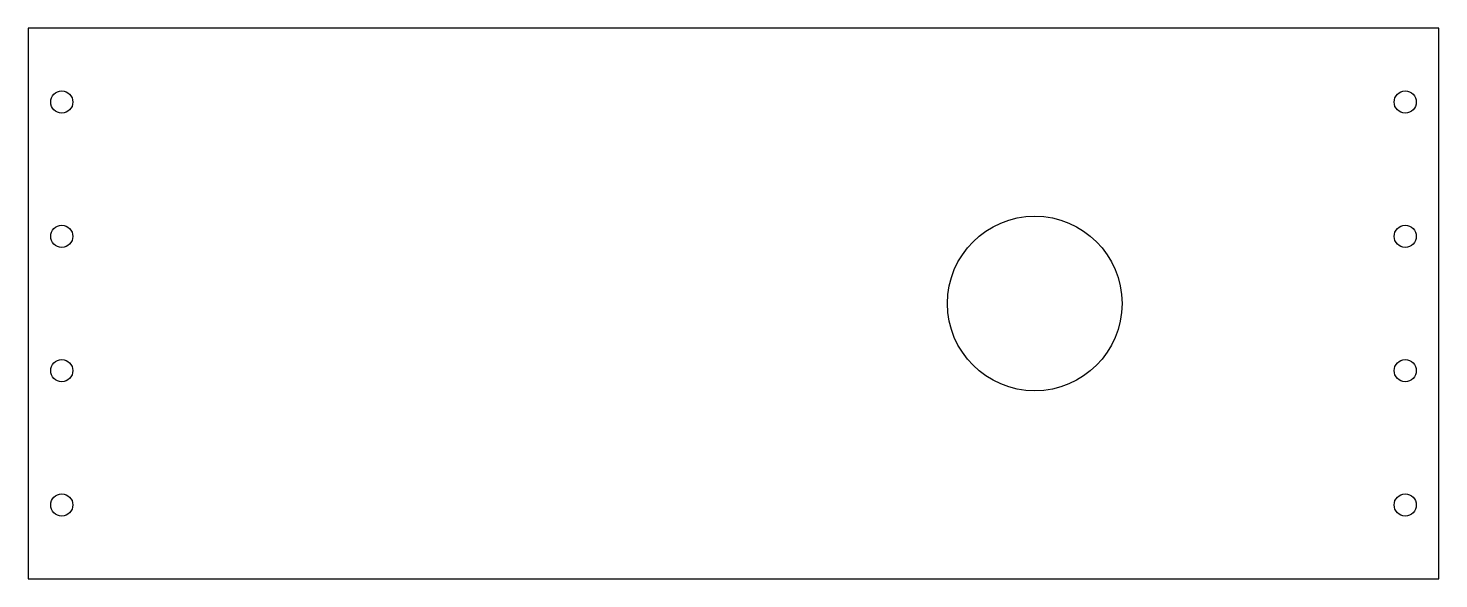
# Model space of a CAD drawing. Header units: millimetres. Extents: x -105 to 105, y -41 to 41.
import ezdxf

# ---------------------------------------------------------------- set-up
doc = ezdxf.new("R2010")
doc.units = ezdxf.units.MM
doc.layers.add('Body', color=7, linetype='CONTINUOUS')

msp = doc.modelspace()

# ---------------------------------------------------------------- linework, layer by layer
at = {"layer": 'Body'}
for p, q in [((-105, 41, -0.75), (-105, 41, 0.75)), ((-105, 41, -0.75), (-105, -41, -0.75)), ((-105, 41, 0.75), (-105, -41, 0.75)), ((-105, 41, -0.75), (-105, 41, 0.75)), ((105, 41, -0.75), (-105, 41, -0.75)), ((105, 41, 0.75), (-105, 41, 0.75)), ((-105, 41, -0.75), (-105, -41, -0.75)), ((105, 41, -0.75), (-105, 41, -0.75)), ((-105, 41, 0.75), (-105, -41, 0.75)), ((105, 41, 0.75), (-105, 41, 0.75)), ((105, 41, -0.75), (105, 41, 0.75)), ((105, -41, -0.75), (105, 41, -0.75)), ((105, -41, 0.75), (105, 41, 0.75)), ((105, 41, -0.75), (105, 41, 0.75)), ((105, -41, -0.75), (105, 41, -0.75)), ((105, -41, 0.75), (105, 41, 0.75)), ((-98.35, 30, -0.75), (-98.35, 30, 0.75)), ((-98.35, 30, -0.75), (-98.35, 30, 0.75)), ((101.65, 30, -0.75), (101.65, 30, 0.75)), ((101.65, 30, -0.75), (101.65, 30, 0.75)), ((-98.35, 10, -0.75), (-98.35, 10, 0.75)), ((-98.35, 10, -0.75), (-98.35, 10, 0.75)), ((101.65, 10, -0.75), (101.65, 10, 0.75)), ((101.65, 10, -0.75), (101.65, 10, 0.75)), ((57.85, 0, 0.75), (57.85, 0, -0.75)), ((57.85, 0, 0.75), (57.85, 0, -0.75)), ((-98.35, -10, -0.75), (-98.35, -10, 0.75)), ((-98.35, -10, -0.75), (-98.35, -10, 0.75)), ((101.65, -10, -0.75), (101.65, -10, 0.75)), ((101.65, -10, -0.75), (101.65, -10, 0.75)), ((-98.35, -30, -0.75), (-98.35, -30, 0.75)), ((-98.35, -30, -0.75), (-98.35, -30, 0.75)), ((101.65, -30, -0.75), (101.65, -30, 0.75)), ((101.65, -30, -0.75), (101.65, -30, 0.75)), ((-105, -41, -0.75), (-105, -41, 0.75)), ((-105, -41, -0.75), (-105, -41, 0.75)), ((-105, -41, -0.75), (105, -41, -0.75)), ((-105, -41, 0.75), (105, -41, 0.75)), ((-105, -41, -0.75), (105, -41, -0.75)), ((-105, -41, 0.75), (105, -41, 0.75)), ((105, -41, -0.75), (105, -41, 0.75)), ((105, -41, -0.75), (105, -41, 0.75))]:
    msp.add_line(p, q, dxfattribs=at)
for centre, radius in [((-100, 30, -0.75), 1.65), ((-100, 30, 0.75), 1.65), ((-100, 30, -0.75), 1.65), ((-100, 30, 0.75), 1.65), ((100, 30, -0.75), 1.65), ((100, 30, 0.75), 1.65), ((100, 30, -0.75), 1.65), ((100, 30, 0.75), 1.65), ((44.85, 0, -0.75), 13), ((44.85, 0, 0.75), 13), ((44.85, 0, 0.75), 13), ((44.85, 0, -0.75), 13), ((-100, 10, -0.75), 1.65), ((-100, 10, 0.75), 1.65), ((-100, 10, -0.75), 1.65), ((-100, 10, 0.75), 1.65), ((100, 10, -0.75), 1.65), ((100, 10, 0.75), 1.65), ((100, 10, -0.75), 1.65), ((100, 10, 0.75), 1.65), ((-100, -10, -0.75), 1.65), ((-100, -10, 0.75), 1.65), ((-100, -10, -0.75), 1.65), ((-100, -10, 0.75), 1.65), ((100, -10, -0.75), 1.65), ((100, -10, 0.75), 1.65), ((100, -10, -0.75), 1.65), ((100, -10, 0.75), 1.65), ((-100, -30, -0.75), 1.65), ((-100, -30, 0.75), 1.65), ((-100, -30, -0.75), 1.65), ((-100, -30, 0.75), 1.65), ((100, -30, -0.75), 1.65), ((100, -30, 0.75), 1.65), ((100, -30, -0.75), 1.65), ((100, -30, 0.75), 1.65)]:
    msp.add_circle(centre, radius, dxfattribs=at)

doc.saveas('drawing.dxf')
